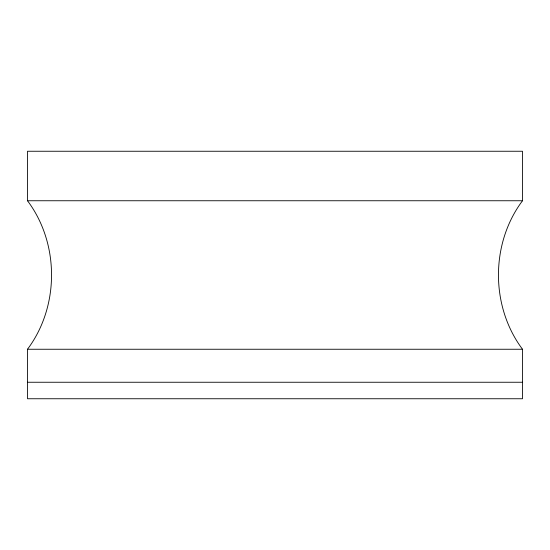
<?xml version="1.0" encoding="UTF-8"?>
<svg xmlns="http://www.w3.org/2000/svg" width="550" height="550" viewBox="0 0 550 550"><rect width="100%" height="100%" fill="white"/><g stroke="black" fill="none" stroke-linecap="round" stroke-linejoin="round"><path stroke-width="0.82" d="M27.5 349.25C59.551 306.501 59.551 243.499 27.5 200.75L27.5 151.25L522.5 151.25L522.5 200.75C490.449 243.499 490.449 306.501 522.5 349.25L522.5 398.75L27.5 398.75L27.5 349.25L522.5 349.25M27.5 200.75L522.5 200.75M27.5 382.25L522.5 382.25"/></g></svg>
